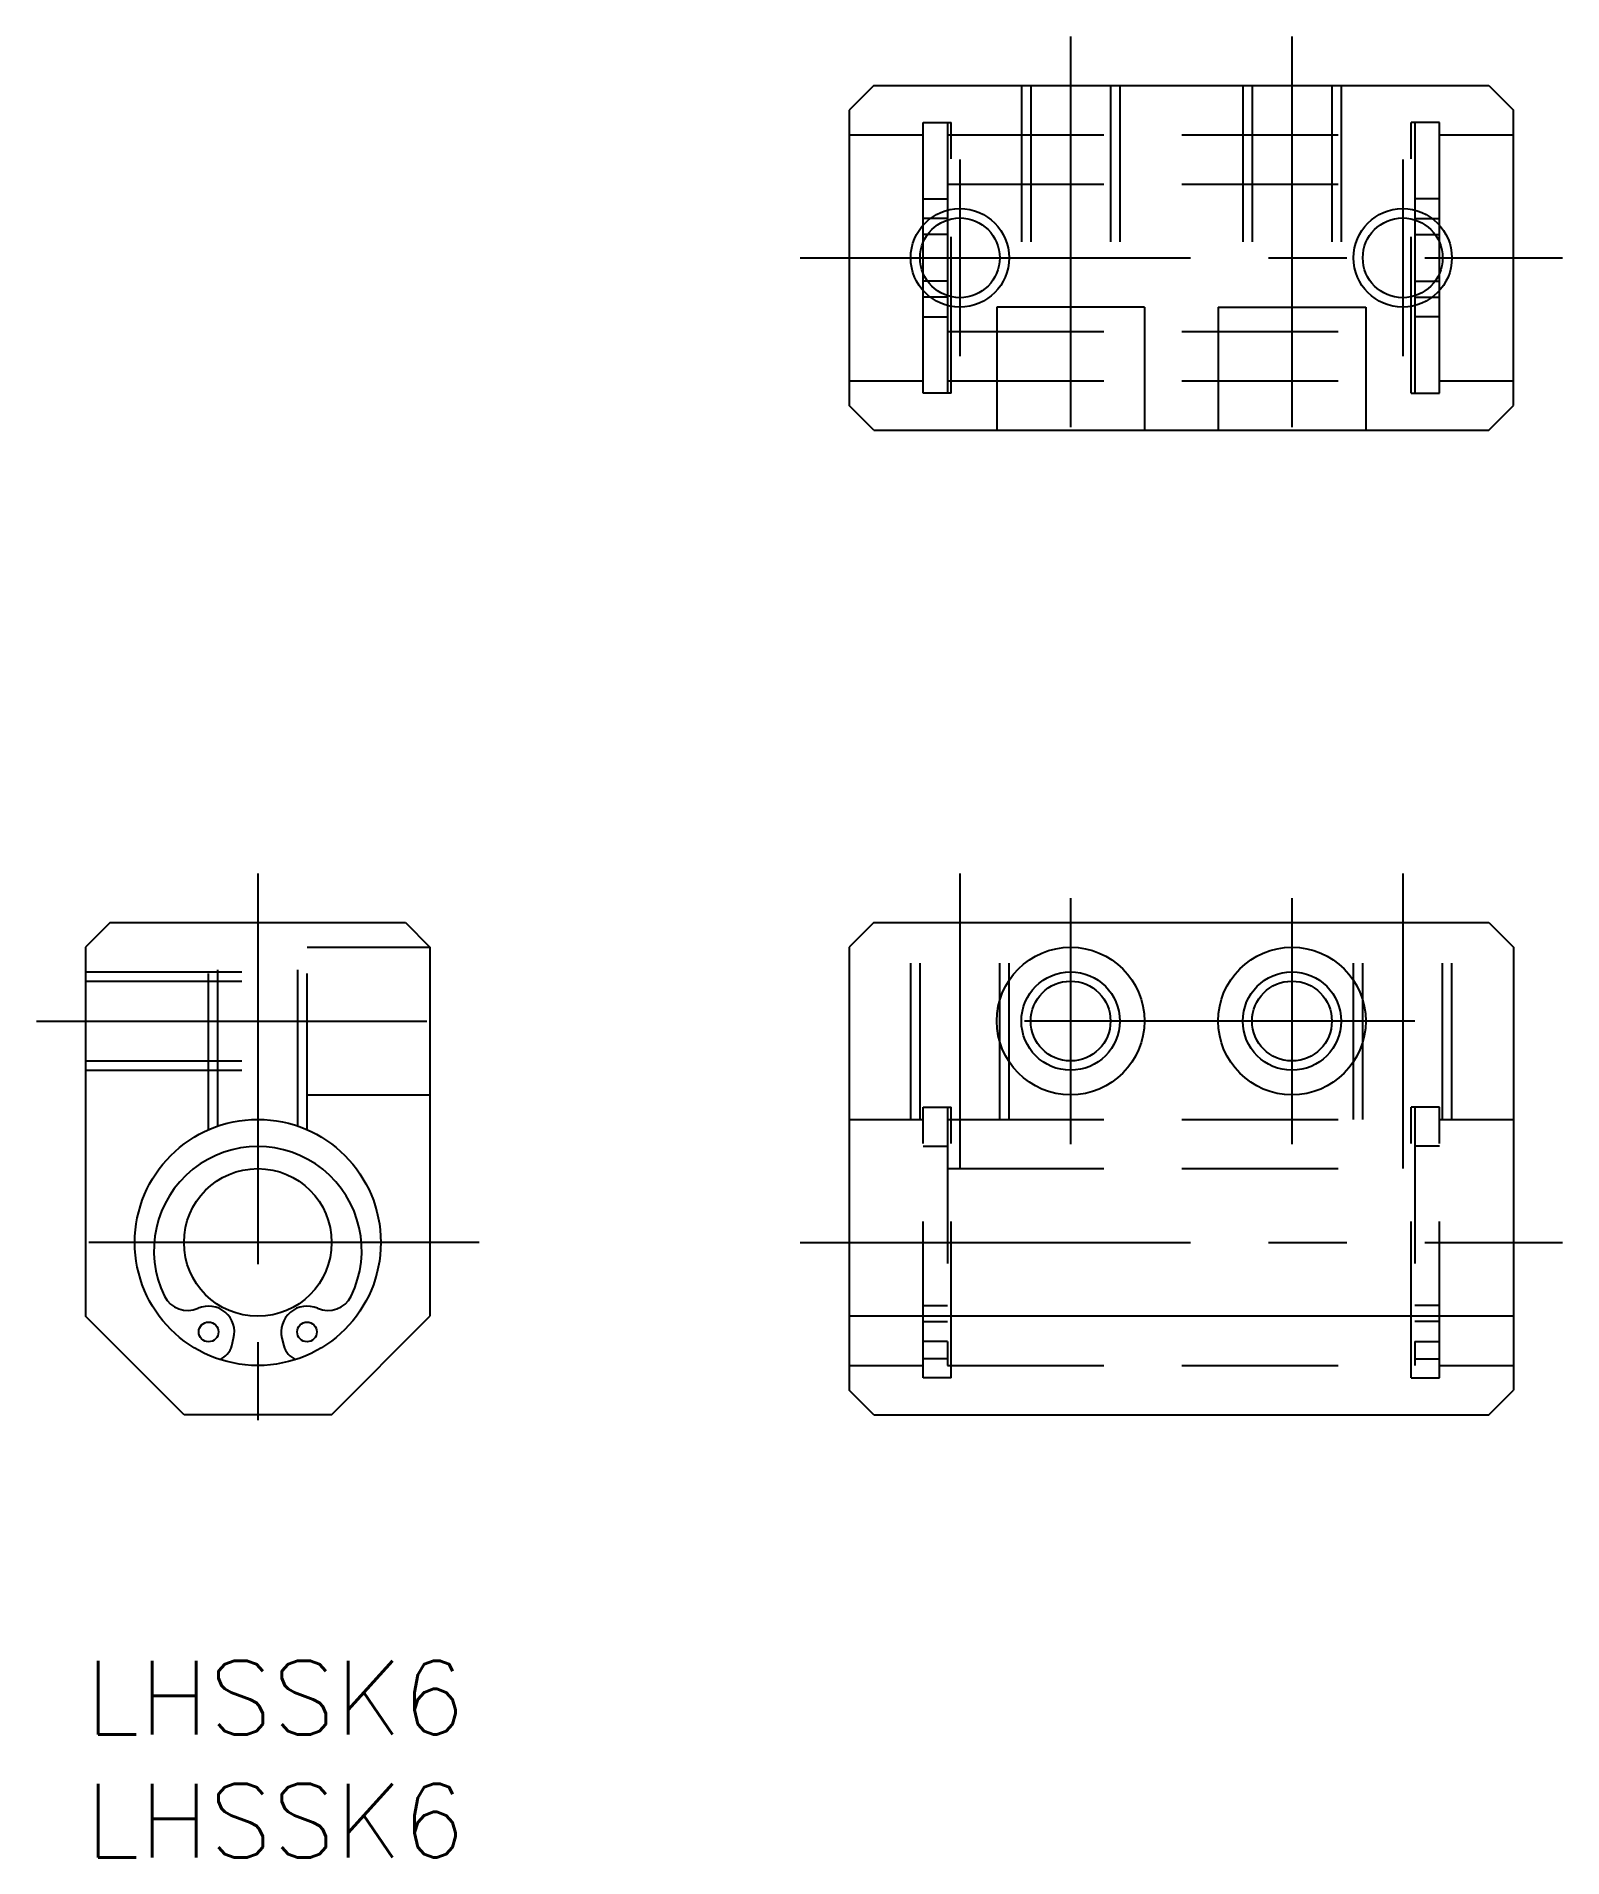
# Model space of a CAD drawing. Extents: x -2 to 60, y -8 to 66.
import ezdxf

# ---------------------------------------------------------------- set-up
doc = ezdxf.new("R2010")
doc.units = 0
doc.header["$LTSCALE"] = 0.5
doc.linetypes.add('CENTER', pattern=[50.8, 31.75, -6.35, 6.35, -6.35])
doc.linetypes.add('DASHED', pattern=[19.05, 12.7, -6.35])
for name, color, linetype in [('MSM_CENTER', 1, 'CENTER'), ('MSM_CONTINUOUS', 7, 'CONTINUOUS'), ('MSM_DASHED', 4, 'DASHED'), ('MSM_NARROW', 5, 'CONTINUOUS'), ('MSM_PART_NUMBER', 7, 'CONTINUOUS')]:
    doc.layers.add(name, color=color, linetype=linetype)
doc.styles.get("Standard").update_dxf_attribs({"font": 'txt.shx', "height": 3, "bigfont": 'bigfont.shx'})

# ---------------------------------------------------------------- blocks, each defined once
blk = doc.blocks.new('*U8')
at = {"layer": 'MSM_PART_NUMBER'}
blk.add_text('LHSSK6', height=3, dxfattribs=at).set_placement((0, -3))
blk = doc.blocks.new('*U9')
at = {"layer": 'MSM_PART_NUMBER'}
blk.add_text('LHSSK6', height=3, dxfattribs=at).set_placement((0, -8))

msp = doc.modelspace()

# ---------------------------------------------------------------- linework, layer by layer
at = {"layer": 'MSM_CENTER'}
for p, q in [((40.042, 66.019), (40.042, 48.019)), ((49.042, 66.019), (49.042, 48.019)), ((35.542, 61.019), (35.542, 53.019)), ((53.542, 61.019), (53.542, 53.019)), ((29.042, 57.019), (60.042, 57.019)), ((7, 32), (7, 8)), ((35.542, 32), (35.542, 20)), ((53.542, 32), (53.542, 20)), ((40.042, 31), (40.042, 21)), ((49.042, 31), (49.042, 21)), ((-2, 26), (16, 26)), ((54.042, 26), (35.042, 26)), ((16, 17), (-2, 17)), ((29.042, 17), (60.042, 17))]:
    msp.add_line(p, q, dxfattribs=at)
at = {"layer": 'MSM_CONTINUOUS'}
for p, q in [((32.042, 64.019), (31.042, 63.019)), ((32.042, 64.019), (57.042, 64.019)), ((57.042, 64.019), (58.042, 63.019)), ((31.042, 63.019), (31.042, 51.019)), ((58.042, 51.019), (58.042, 63.019)), ((35.042, 58.561), (35.042, 55.477)), ((54.042, 58.561), (54.042, 55.477)), ((34.042, 56.404), (34.042, 57.633)), ((55.042, 56.404), (55.042, 57.633)), ((32.042, 50.019), (31.042, 51.019)), ((57.042, 50.019), (58.042, 51.019)), ((32.042, 50.019), (57.042, 50.019)), ((1, 30), (0, 29)), ((1, 30), (13, 30)), ((13, 30), (14, 29)), ((32.042, 30), (31.042, 29)), ((32.042, 30), (57.042, 30)), ((57.042, 30), (58.042, 29)), ((0, 29), (0, 14)), ((14, 29), (14, 14)), ((31.042, 29), (31.042, 11)), ((58.042, 29), (58.042, 11)), ((4, 10), (0, 14)), ((10, 10), (14, 14)), ((58.042, 14), (31.042, 14)), ((5.942, 12.805), (6.018, 13.107)), ((7.982, 13.107), (8.058, 12.805)), ((32.042, 10), (31.042, 11)), ((57.042, 10), (58.042, 11)), ((10, 10), (4, 10)), ((32.042, 10), (57.042, 10))]:
    msp.add_line(p, q, dxfattribs=at)
for centre, radius in [((35.542, 57.019), 1.621), ((53.542, 57.019), 1.621), ((40.042, 26), 3), ((49.042, 26), 3), ((40.042, 26), 1.621), ((49.042, 26), 1.621), ((7, 17), 5), ((7, 17), 3), ((5, 13.364), 0.4), ((9, 13.364), 0.4)]:
    msp.add_circle(centre, radius, dxfattribs=at)
for centre, radius, start, end in [((7, 16.675), 4.225, 333.98697, 206.01303), ((4.147, 15.283), 1.05, 206.01303, 293.97633), ((9.853, 15.283), 1.05, 246.02366, 333.98697), ((5, 13.364), 1.05, 345.84444, 113.97633), ((9, 13.364), 1.05, 66.02367, 194.15556), ((5.166, 13), 0.8, 290.11535, 345.84444), ((8.834, 13), 0.8, 194.15556, 249.88465)]:
    msp.add_arc(centre, radius, start, end, dxfattribs=at)
at = {"layer": 'MSM_DASHED'}
for p, q in [((38.042, 64.019), (38.042, 55.019)), ((38.421, 64.019), (38.421, 55.019)), ((41.663, 64.019), (41.663, 55.019)), ((42.042, 64.019), (42.042, 55.019)), ((47.042, 64.019), (47.042, 55.019)), ((47.421, 64.019), (47.421, 55.019)), ((50.663, 64.019), (50.663, 55.019)), ((51.042, 64.019), (51.042, 55.019)), ((34.042, 62.519), (35.192, 62.519)), ((34.042, 57.633), (34.042, 62.519)), ((35.042, 62.519), (35.042, 58.561)), ((35.192, 51.519), (35.192, 62.519)), ((53.892, 51.519), (53.892, 62.519)), ((55.042, 62.519), (53.892, 62.519)), ((54.042, 62.519), (54.042, 58.561)), ((55.042, 57.633), (55.042, 62.519)), ((31.042, 62.019), (34.042, 62.019)), ((35.042, 62.019), (54.042, 62.019)), ((55.042, 62.019), (58.042, 62.019)), ((35.042, 60.019), (54.042, 60.019)), ((34.042, 59.419), (35.042, 59.419)), ((55.042, 59.419), (54.042, 59.419)), ((35.042, 58.619), (34.042, 58.619)), ((54.042, 58.619), (55.042, 58.619)), ((35.042, 57.969), (34.042, 57.969)), ((54.042, 57.969), (55.042, 57.969)), ((34.042, 51.519), (34.042, 56.404)), ((55.042, 51.519), (55.042, 56.404)), ((35.042, 56.069), (34.042, 56.069)), ((54.042, 56.069), (55.042, 56.069)), ((35.042, 55.419), (34.042, 55.419)), ((35.042, 55.477), (35.042, 51.519)), ((37.042, 55.019), (37.042, 50.019)), ((43.042, 55.019), (37.042, 55.019)), ((43.042, 55.019), (43.042, 50.019)), ((46.042, 55.019), (46.042, 50.019)), ((46.042, 55.019), (52.042, 55.019)), ((52.042, 55.019), (52.042, 50.019)), ((54.042, 55.477), (54.042, 51.519)), ((54.042, 55.419), (55.042, 55.419)), ((34.042, 54.619), (35.042, 54.619)), ((55.042, 54.619), (54.042, 54.619)), ((35.042, 54.019), (54.042, 54.019)), ((31.042, 52.019), (34.042, 52.019)), ((35.042, 52.019), (54.042, 52.019)), ((55.042, 52.019), (58.042, 52.019)), ((35.192, 51.519), (34.042, 51.519)), ((53.892, 51.519), (55.042, 51.519)), ((5, 21.583), (5, 30)), ((5.379, 21.73), (5.379, 30)), ((8.621, 21.73), (8.621, 30)), ((9, 21.583), (9, 30)), ((33.542, 22), (33.542, 30)), ((33.921, 22), (33.921, 30)), ((37.163, 22), (37.163, 30)), ((37.542, 22), (37.542, 30)), ((51.542, 22), (51.542, 30)), ((51.921, 22), (51.921, 30)), ((55.163, 22), (55.163, 30)), ((55.542, 22), (55.542, 30)), ((9, 29), (14, 29)), ((0, 28), (9, 28)), ((0, 27.621), (9, 27.621)), ((0, 24.379), (9, 24.379)), ((0, 24), (9, 24)), ((9, 23), (14, 23)), ((34.042, 11.5), (34.042, 22.5)), ((34.042, 22.5), (35.192, 22.5)), ((35.042, 22.5), (35.042, 12)), ((35.192, 11.5), (35.192, 22.5)), ((53.892, 11.5), (53.892, 22.5)), ((55.042, 22.5), (53.892, 22.5)), ((54.042, 22.5), (54.042, 12)), ((55.042, 11.5), (55.042, 22.5)), ((31.042, 22), (34.042, 22)), ((35.042, 22), (54.042, 22)), ((55.042, 22), (58.042, 22)), ((34.042, 20.918), (35.042, 20.918)), ((55.042, 20.918), (54.042, 20.918)), ((35.042, 20), (54.042, 20)), ((34.042, 14.432), (35.042, 14.432)), ((55.042, 14.432), (54.042, 14.432)), ((34.042, 13.782), (35.042, 13.782)), ((55.042, 13.782), (54.042, 13.782)), ((35.042, 12.982), (34.042, 12.982)), ((54.042, 12.982), (55.042, 12.982)), ((31.042, 12), (34.042, 12)), ((35.042, 12.267), (34.042, 12.267)), ((35.042, 12), (54.042, 12)), ((54.042, 12.267), (55.042, 12.267)), ((55.042, 12), (58.042, 12)), ((35.192, 11.5), (34.042, 11.5)), ((53.892, 11.5), (55.042, 11.5))]:
    msp.add_line(p, q, dxfattribs=at)
at = {"layer": 'MSM_NARROW'}
for centre in [(35.542, 57.019), (53.542, 57.019), (40.042, 26), (49.042, 26)]:
    msp.add_circle(centre, 2, dxfattribs=at)

# ---------------------------------------------------------------- block references
at = {"layer": 'MSM_CONTINUOUS'}
for name in ['*U8', '*U9']:
    msp.add_blockref(name, (0, 0), dxfattribs=at)

doc.saveas('drawing.dxf')
